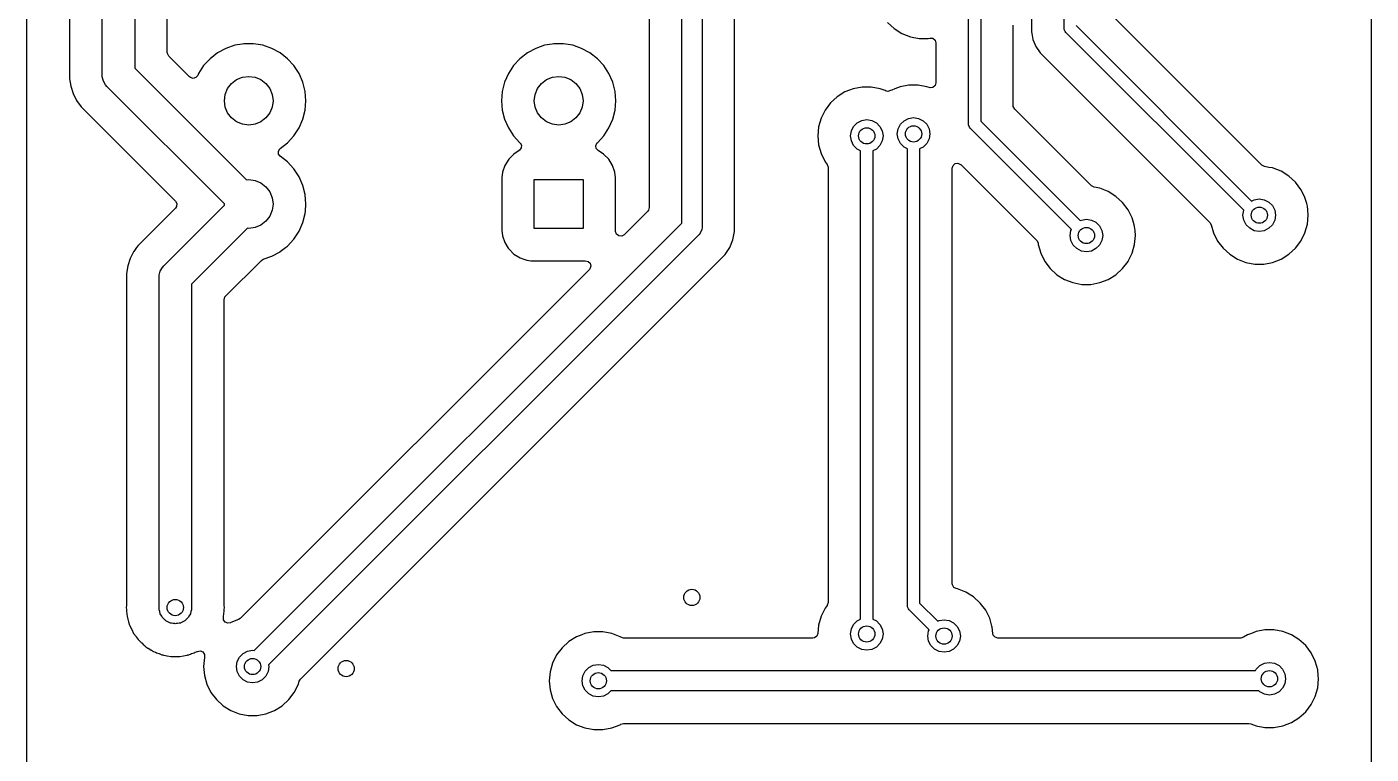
# Model space of a CAD drawing. Extents: x 4.9 to 6.2, y -5.56 to -1.26.
# Drawn here: x 4.904 to 6.205, y -4.597 to -3.892 of the extents above; entities that cross this region are included whole.
import ezdxf

# ---------------------------------------------------------------- set-up
doc = ezdxf.new("R2010")
doc.units = 0
doc.header["$MEASUREMENT"] = 0
doc.layers.add('BLACK', color=7, linetype='CONTINUOUS')

msp = doc.modelspace()

# ---------------------------------------------------------------- linework, layer by layer
at = {"layer": 'BLACK', "linetype": 'CONTINUOUS'}
for p, q in [((6.2047, -1.2637), (6.2047, -5.5581)), ((5.5374, -4.0825), (5.5374, -3.2185)), ((5.5059, -3.2279), (5.5059, -4.0675)), ((5.5571, -3.2283), (5.5571, -4.0866)), ((5.5886, -4.0907), (5.5886, -3.2647)), ((4.9035, -4.8476), (4.9035, -3.5671)), ((4.9449, -3.5671), (4.9449, -3.9427)), ((4.9764, -3.939), (4.9764, -3.5709)), ((5.0079, -3.5774), (5.0079, -3.9325)), ((5.0394, -3.9174), (5.0394, -3.6014)), ((5.9075, -3.8937), (5.9075, -3.7723)), ((5.815, -3.9862), (5.815, -3.8747)), ((5.8268, -3.8747), (5.8268, -3.9838)), ((5.876, -3.8743), (5.876, -3.8974)), ((5.7366, -3.8883), (5.743, -3.8942)), ((6.0989, -4.0263), (5.9522, -3.8796)), ((5.743, -3.8942), (5.743, -3.8942)), ((5.743, -3.8942), (5.7505, -3.8988)), ((5.7505, -3.8988), (5.7505, -3.8988)), ((5.7505, -3.8988), (5.7505, -3.8988)), ((5.7505, -3.8988), (5.7587, -3.902)), ((5.7587, -3.902), (5.7673, -3.9036)), ((5.776, -3.9036), (5.7777, -3.9033)), ((5.7777, -3.9033), (5.7804, -3.9035)), ((5.7804, -3.9035), (5.7826, -3.9052)), ((5.8583, -3.9687), (5.8583, -3.8907)), ((5.876, -3.8974), (5.8762, -3.8988)), ((5.8762, -3.8988), (5.8762, -3.8988)), ((5.8762, -3.8988), (5.877, -3.9027)), ((5.877, -3.9027), (5.8774, -3.9046)), ((5.9076, -3.8949), (5.9075, -3.8937)), ((5.9085, -3.897), (5.9076, -3.8949)), ((5.9092, -3.8979), (5.9085, -3.897)), ((6.0815, -4.0701), (5.9092, -3.8979)), ((5.9193, -3.8913), (6.0891, -4.0611)), ((5.0961, -3.9133), (5.088, -3.9177)), ((5.1047, -3.9103), (5.0961, -3.9133)), ((5.0961, -3.9133), (5.0961, -3.9133)), ((5.1119, -3.9091), (5.1047, -3.9103)), ((5.1137, -3.9088), (5.1119, -3.9091)), ((5.1229, -3.9088), (5.1137, -3.9088)), ((5.1251, -3.9092), (5.1229, -3.9088)), ((5.1319, -3.9103), (5.1251, -3.9092)), ((5.1405, -3.9133), (5.1319, -3.9103)), ((5.1486, -3.9177), (5.1405, -3.9133)), ((5.1405, -3.9133), (5.1405, -3.9133)), ((5.3961, -3.9133), (5.388, -3.9177)), ((5.4047, -3.9103), (5.3961, -3.9133)), ((5.3961, -3.9133), (5.3961, -3.9133)), ((5.4119, -3.9091), (5.4047, -3.9103)), ((5.4137, -3.9088), (5.4119, -3.9091)), ((5.4229, -3.9088), (5.4137, -3.9088)), ((5.4251, -3.9092), (5.4229, -3.9088)), ((5.4319, -3.9103), (5.4251, -3.9092)), ((5.4405, -3.9133), (5.4319, -3.9103)), ((5.4486, -3.9177), (5.4405, -3.9133)), ((5.4405, -3.9133), (5.4405, -3.9133)), ((5.7673, -3.9036), (5.7673, -3.9036)), ((5.7673, -3.9036), (5.776, -3.9036)), ((5.776, -3.9036), (5.776, -3.9036)), ((5.7826, -3.9052), (5.7834, -3.9079)), ((5.7834, -3.9079), (5.7834, -3.9081)), ((5.7834, -3.9081), (5.7834, -3.9466)), ((5.8774, -3.9046), (5.8774, -3.9046)), ((5.8774, -3.9046), (5.8802, -3.9114)), ((5.8802, -3.9114), (5.8802, -3.9114)), ((5.8802, -3.9114), (5.8843, -3.9176)), ((5.0395, -3.9184), (5.0394, -3.9174)), ((5.0408, -3.9208), (5.0395, -3.9184)), ((5.0609, -3.9409), (5.0408, -3.9208)), ((5.0808, -3.9233), (5.0746, -3.93)), ((5.088, -3.9177), (5.0808, -3.9233)), ((5.0808, -3.9233), (5.0808, -3.9233)), ((5.088, -3.9177), (5.088, -3.9177)), ((5.1558, -3.9233), (5.1486, -3.9177)), ((5.1486, -3.9177), (5.1486, -3.9177)), ((5.162, -3.93), (5.1558, -3.9233)), ((5.1558, -3.9233), (5.1558, -3.9233)), ((5.1558, -3.9233), (5.1558, -3.9233)), ((5.3808, -3.9233), (5.3746, -3.93)), ((5.388, -3.9177), (5.3808, -3.9233)), ((5.3808, -3.9233), (5.3808, -3.9233)), ((5.388, -3.9177), (5.388, -3.9177)), ((5.4558, -3.9233), (5.4486, -3.9177)), ((5.4486, -3.9177), (5.4486, -3.9177)), ((5.462, -3.93), (5.4558, -3.9233)), ((5.4558, -3.9233), (5.4558, -3.9233)), ((5.4558, -3.9233), (5.4558, -3.9233)), ((5.8843, -3.9176), (5.8843, -3.9176)), ((5.8843, -3.9176), (6.0487, -4.0819)), ((4.9765, -3.941), (4.9764, -3.939)), ((4.9776, -3.945), (4.9765, -3.941)), ((5.0079, -3.9325), (5.1161, -4.0406)), ((5.0618, -3.9416), (5.0609, -3.9409)), ((5.0645, -3.9424), (5.0618, -3.9416)), ((5.0671, -3.9416), (5.0645, -3.9424)), ((5.0689, -3.9395), (5.0671, -3.9416)), ((5.0696, -3.9376), (5.0689, -3.9395)), ((5.0746, -3.93), (5.0696, -3.9376)), ((5.1065, -3.9435), (5.1122, -3.9412)), ((5.1122, -3.9412), (5.1183, -3.9404)), ((5.1183, -3.9404), (5.1244, -3.9412)), ((5.1244, -3.9412), (5.1301, -3.9435)), ((5.167, -3.9376), (5.162, -3.93)), ((5.162, -3.93), (5.162, -3.93)), ((5.162, -3.93), (5.162, -3.93)), ((5.1706, -3.946), (5.167, -3.9376)), ((5.3696, -3.9376), (5.366, -3.946)), ((5.3746, -3.93), (5.3696, -3.9376)), ((5.4065, -3.9435), (5.4122, -3.9412)), ((5.4122, -3.9412), (5.4183, -3.9404)), ((5.4183, -3.9404), (5.4244, -3.9412)), ((5.4244, -3.9412), (5.4301, -3.9435)), ((5.467, -3.9376), (5.462, -3.93)), ((5.462, -3.93), (5.462, -3.93)), ((5.462, -3.93), (5.462, -3.93)), ((5.4706, -3.946), (5.467, -3.9376)), ((4.9449, -3.9427), (4.946, -3.95)), ((4.946, -3.95), (4.9483, -3.9571)), ((4.9796, -3.9486), (4.9776, -3.945)), ((4.981, -3.9501), (4.9796, -3.9486)), ((5.0947, -4.0638), (4.981, -3.9501)), ((5.0955, -3.9579), (5.0978, -3.9522)), ((5.0978, -3.9522), (5.1016, -3.9473)), ((5.1016, -3.9473), (5.1065, -3.9435)), ((5.1301, -3.9435), (5.135, -3.9473)), ((5.135, -3.9473), (5.1388, -3.9522)), ((5.1388, -3.9522), (5.1411, -3.9579)), ((5.1729, -3.9549), (5.1706, -3.946)), ((5.1736, -3.964), (5.1729, -3.9549)), ((5.1729, -3.9549), (5.1729, -3.9549)), ((5.3637, -3.9549), (5.363, -3.964)), ((5.366, -3.946), (5.3637, -3.9549)), ((5.3637, -3.9549), (5.3637, -3.9549)), ((5.3955, -3.9579), (5.3978, -3.9522)), ((5.3978, -3.9522), (5.4016, -3.9473)), ((5.4016, -3.9473), (5.4065, -3.9435)), ((5.4301, -3.9435), (5.435, -3.9473)), ((5.435, -3.9473), (5.4388, -3.9522)), ((5.4388, -3.9522), (5.4411, -3.9579)), ((5.4729, -3.9549), (5.4706, -3.946)), ((5.4736, -3.964), (5.4729, -3.9549)), ((5.4729, -3.9549), (5.4729, -3.9549)), ((5.6954, -3.9555), (5.6879, -3.9602)), ((5.6997, -3.9539), (5.6954, -3.9555)), ((5.6954, -3.9555), (5.6954, -3.9555)), ((5.7035, -3.9524), (5.6997, -3.9539)), ((5.7122, -3.9508), (5.7035, -3.9524)), ((5.7209, -3.9508), (5.7122, -3.9508)), ((5.7295, -3.9524), (5.7209, -3.9508)), ((5.7343, -3.9542), (5.7295, -3.9524)), ((5.7353, -3.9546), (5.7343, -3.9542)), ((5.737, -3.9549), (5.7353, -3.9546)), ((5.7396, -3.9542), (5.737, -3.9549)), ((5.7407, -3.9536), (5.7396, -3.9542)), ((5.7437, -3.9524), (5.7407, -3.9536)), ((5.7407, -3.9536), (5.7407, -3.9536)), ((5.7488, -3.9504), (5.7437, -3.9524)), ((5.7574, -3.9488), (5.7488, -3.9504)), ((5.7662, -3.9488), (5.7574, -3.9488)), ((5.7748, -3.9504), (5.7662, -3.9488)), ((5.7768, -3.9512), (5.7748, -3.9504)), ((5.7748, -3.9504), (5.7748, -3.9504)), ((5.7748, -3.9504), (5.7748, -3.9504)), ((5.7779, -3.9515), (5.7768, -3.9512)), ((5.7806, -3.9511), (5.7779, -3.9515)), ((5.7827, -3.9493), (5.7806, -3.9511)), ((5.7834, -3.9466), (5.7827, -3.9493)), ((4.9483, -3.9571), (4.9517, -3.9637)), ((4.9517, -3.9637), (4.9561, -3.9698)), ((5.0947, -3.964), (5.0955, -3.9579)), ((5.0955, -3.9701), (5.0947, -3.964)), ((5.1411, -3.9579), (5.1419, -3.964)), ((5.1419, -3.964), (5.1411, -3.9701)), ((5.1729, -3.973), (5.1736, -3.964)), ((5.1736, -3.964), (5.1736, -3.964)), ((5.363, -3.964), (5.363, -3.964)), ((5.363, -3.964), (5.3637, -3.9731)), ((5.3947, -3.964), (5.3955, -3.9579)), ((5.3955, -3.9701), (5.3947, -3.964)), ((5.4411, -3.9579), (5.4419, -3.964)), ((5.4419, -3.964), (5.4411, -3.9701)), ((5.4729, -3.973), (5.4736, -3.964)), ((5.4736, -3.964), (5.4736, -3.964)), ((5.6815, -3.9661), (5.6762, -3.973)), ((5.6879, -3.9602), (5.6815, -3.9661)), ((5.6879, -3.9602), (5.6879, -3.9602)), ((4.9561, -3.9698), (4.9561, -3.9698)), ((4.9561, -3.9698), (5.0474, -4.0611)), ((5.0978, -3.9758), (5.0955, -3.9701)), ((5.1016, -3.9807), (5.0978, -3.9758)), ((5.1065, -3.9844), (5.1016, -3.9807)), ((5.135, -3.9807), (5.1301, -3.9844)), ((5.1388, -3.9758), (5.135, -3.9807)), ((5.1411, -3.9701), (5.1388, -3.9758)), ((5.1706, -3.9819), (5.1729, -3.9731)), ((5.1729, -3.9731), (5.1729, -3.973)), ((5.3637, -3.9731), (5.3637, -3.9731)), ((5.3637, -3.9731), (5.366, -3.9819)), ((5.3978, -3.9758), (5.3955, -3.9701)), ((5.4016, -3.9807), (5.3978, -3.9758)), ((5.4065, -3.9844), (5.4016, -3.9807)), ((5.435, -3.9807), (5.4301, -3.9844)), ((5.4388, -3.9758), (5.435, -3.9807)), ((5.4411, -3.9701), (5.4388, -3.9758)), ((5.4706, -3.9819), (5.4729, -3.9731)), ((5.4729, -3.9731), (5.4729, -3.973)), ((5.6723, -3.9809), (5.6699, -3.9893)), ((5.6762, -3.973), (5.6723, -3.9809)), ((5.6723, -3.9809), (5.6723, -3.9809)), ((5.6762, -3.973), (5.6762, -3.973)), ((5.7526, -3.9833), (5.7569, -3.9811)), ((5.7569, -3.9811), (5.7618, -3.9803)), ((5.7618, -3.9803), (5.7667, -3.9811)), ((5.7667, -3.9811), (5.7711, -3.9833)), ((5.8584, -3.9697), (5.8583, -3.9687)), ((5.8597, -3.9721), (5.8584, -3.9697)), ((5.934, -4.0464), (5.8597, -3.9721)), ((5.1122, -3.9868), (5.1065, -3.9844)), ((5.1183, -3.9876), (5.1122, -3.9868)), ((5.1244, -3.9868), (5.1183, -3.9876)), ((5.1301, -3.9844), (5.1244, -3.9868)), ((5.162, -3.998), (5.167, -3.9903)), ((5.167, -3.9903), (5.1706, -3.9819)), ((5.366, -3.9819), (5.3696, -3.9903)), ((5.3696, -3.9903), (5.3746, -3.998)), ((5.4122, -3.9868), (5.4065, -3.9844)), ((5.4183, -3.9876), (5.4122, -3.9868)), ((5.4244, -3.9868), (5.4183, -3.9876)), ((5.4301, -3.9844), (5.4244, -3.9868)), ((5.462, -3.998), (5.467, -3.9903)), ((5.467, -3.9903), (5.4706, -3.9819)), ((5.6699, -3.9893), (5.6691, -3.998)), ((5.6699, -3.9893), (5.6699, -3.9893)), ((5.7008, -3.998), (5.7016, -3.9932)), ((5.7016, -3.9932), (5.7038, -3.9888)), ((5.7038, -3.9888), (5.7073, -3.9853)), ((5.7073, -3.9853), (5.7117, -3.9831)), ((5.7117, -3.9831), (5.7165, -3.9823)), ((5.7165, -3.9823), (5.7214, -3.9831)), ((5.7214, -3.9831), (5.7258, -3.9853)), ((5.7258, -3.9853), (5.7293, -3.9888)), ((5.7293, -3.9888), (5.7315, -3.9932)), ((5.7315, -3.9932), (5.7323, -3.998)), ((5.7461, -3.9961), (5.7468, -3.9912)), ((5.7468, -3.9912), (5.7491, -3.9868)), ((5.7491, -3.9868), (5.7526, -3.9833)), ((5.7711, -3.9833), (5.7746, -3.9868)), ((5.7746, -3.9868), (5.7768, -3.9912)), ((5.7768, -3.9912), (5.7776, -3.9961)), ((5.8151, -3.9874), (5.815, -3.9862)), ((5.816, -3.9895), (5.8151, -3.9874)), ((5.8167, -3.9904), (5.816, -3.9895)), ((5.9148, -4.0885), (5.8167, -3.9904)), ((5.8268, -3.9838), (5.9231, -4.0801)), ((5.1488, -4.0101), (5.1558, -4.0047)), ((5.1558, -4.0047), (5.162, -3.998)), ((5.3746, -3.998), (5.3746, -3.998)), ((5.3746, -3.998), (5.3746, -3.998)), ((5.3746, -3.998), (5.3808, -4.0047)), ((5.3808, -4.0047), (5.3808, -4.0047)), ((5.3808, -4.0047), (5.381, -4.0048)), ((5.381, -4.0048), (5.3809, -4.0049)), ((5.3809, -4.0049), (5.3822, -4.007)), ((5.3822, -4.007), (5.3821, -4.0097)), ((5.4543, -4.0076), (5.4554, -4.005)), ((5.4547, -4.0103), (5.4543, -4.0076)), ((5.4554, -4.005), (5.4556, -4.0048)), ((5.4556, -4.0048), (5.4558, -4.0047)), ((5.4556, -4.0048), (5.4556, -4.0048)), ((5.4558, -4.0047), (5.462, -3.998)), ((5.4558, -4.0047), (5.4558, -4.0047)), ((5.6691, -3.998), (5.6691, -3.998)), ((5.6691, -3.998), (5.6699, -4.0068)), ((5.6699, -4.0068), (5.6699, -4.0068)), ((5.6699, -4.0068), (5.6723, -4.0152)), ((5.7016, -4.0029), (5.7008, -3.998)), ((5.7038, -4.0073), (5.7016, -4.0029)), ((5.7073, -4.0108), (5.7038, -4.0073)), ((5.7293, -4.0073), (5.7258, -4.0108)), ((5.7315, -4.0029), (5.7293, -4.0073)), ((5.7323, -3.998), (5.7315, -4.0029)), ((5.7468, -4.0009), (5.7461, -3.9961)), ((5.7491, -4.0053), (5.7468, -4.0009)), ((5.7526, -4.0088), (5.7491, -4.0053)), ((5.7746, -4.0053), (5.7711, -4.0088)), ((5.7768, -4.0009), (5.7746, -4.0053)), ((5.7776, -3.9961), (5.7768, -4.0009)), ((5.147, -4.0128), (5.1484, -4.0105)), ((5.1472, -4.0156), (5.147, -4.0128)), ((5.1488, -4.0178), (5.1472, -4.0156)), ((5.1484, -4.0105), (5.1488, -4.0101)), ((5.1558, -4.0233), (5.1488, -4.0178)), ((5.3699, -4.0206), (5.3661, -4.0266)), ((5.3749, -4.0156), (5.3699, -4.0206)), ((5.38, -4.0123), (5.3749, -4.0156)), ((5.3749, -4.0156), (5.3749, -4.0156)), ((5.3805, -4.012), (5.38, -4.0123)), ((5.3821, -4.0097), (5.3805, -4.012)), ((5.4566, -4.0123), (5.4547, -4.0103)), ((5.4617, -4.0156), (5.4566, -4.0123)), ((5.4667, -4.0206), (5.4617, -4.0156)), ((5.4705, -4.0266), (5.4667, -4.0206)), ((5.6723, -4.0152), (5.6723, -4.0152)), ((5.6723, -4.0152), (5.6762, -4.023)), ((5.7106, -4.0125), (5.7073, -4.0108)), ((5.7106, -4.4659), (5.7106, -4.0125)), ((5.7258, -4.0108), (5.7224, -4.0125)), ((5.7224, -4.0125), (5.7224, -4.4659)), ((5.7559, -4.0105), (5.7526, -4.0088)), ((5.7559, -4.4528), (5.7559, -4.0105)), ((5.7711, -4.0088), (5.7677, -4.0105)), ((5.7677, -4.0105), (5.7677, -4.4503)), ((5.162, -4.03), (5.1558, -4.0233)), ((5.167, -4.0376), (5.162, -4.03)), ((5.162, -4.03), (5.162, -4.03)), ((5.162, -4.03), (5.162, -4.03)), ((5.3638, -4.0333), (5.3632, -4.0386)), ((5.3661, -4.0266), (5.3638, -4.0333)), ((5.3638, -4.0333), (5.3638, -4.0333)), ((5.4728, -4.0333), (5.4705, -4.0266)), ((5.4734, -4.0386), (5.4728, -4.0333)), ((5.6762, -4.023), (5.6762, -4.023)), ((5.6762, -4.023), (5.6781, -4.0256)), ((5.6781, -4.0256), (5.6791, -4.0282)), ((5.6791, -4.0282), (5.6791, -4.0285)), ((5.6791, -4.0285), (5.6791, -4.4498)), ((5.7992, -4.0293), (5.8, -4.0267)), ((5.7992, -4.4316), (5.7992, -4.0293)), ((5.8, -4.0267), (5.8021, -4.0249)), ((5.8021, -4.0249), (5.8048, -4.0245)), ((5.8048, -4.0245), (5.8073, -4.0256)), ((5.8073, -4.0256), (5.8076, -4.0258)), ((5.8076, -4.0258), (5.881, -4.0993)), ((6.099, -4.0264), (6.0989, -4.0263)), ((6.1015, -4.0277), (6.099, -4.0264)), ((6.1058, -4.0285), (6.1015, -4.0277)), ((6.1094, -4.0291), (6.1058, -4.0285)), ((6.1176, -4.0323), (6.1094, -4.0291)), ((6.1251, -4.0369), (6.1176, -4.0323)), ((6.1176, -4.0323), (6.1176, -4.0323)), ((5.1161, -4.0406), (5.1183, -4.0404)), ((5.1183, -4.0404), (5.1244, -4.0412)), ((5.1244, -4.0412), (5.1301, -4.0435)), ((5.1301, -4.0435), (5.135, -4.0473)), ((5.1706, -4.046), (5.167, -4.0376)), ((5.1729, -4.0549), (5.1706, -4.046)), ((5.3632, -4.0386), (5.3632, -4.0894)), ((5.3947, -4.0876), (5.3947, -4.0404)), ((5.3947, -4.0404), (5.4419, -4.0404)), ((5.4419, -4.0404), (5.4419, -4.0876)), ((5.4734, -4.0894), (5.4734, -4.0386)), ((5.9341, -4.0465), (5.934, -4.0464)), ((5.9366, -4.0478), (5.9341, -4.0465)), ((6.1315, -4.0428), (6.1251, -4.0369)), ((6.1251, -4.0369), (6.1251, -4.0369)), ((6.1368, -4.0498), (6.1315, -4.0428)), ((5.135, -4.0473), (5.1388, -4.0522)), ((5.1388, -4.0522), (5.1411, -4.0579)), ((5.1411, -4.0579), (5.1419, -4.064)), ((5.1736, -4.064), (5.1729, -4.0549)), ((5.1729, -4.0549), (5.1729, -4.0549)), ((5.9421, -4.0488), (5.9366, -4.0478)), ((5.9503, -4.052), (5.9421, -4.0488)), ((5.9421, -4.0488), (5.9421, -4.0488)), ((5.9421, -4.0488), (5.9421, -4.0488)), ((5.9577, -4.0566), (5.9503, -4.052)), ((5.9503, -4.052), (5.9503, -4.052)), ((5.9642, -4.0625), (5.9577, -4.0566)), ((5.9577, -4.0566), (5.9577, -4.0566)), ((6.0916, -4.0598), (6.0965, -4.0591)), ((6.0965, -4.0591), (6.1013, -4.0598)), ((6.1393, -4.0549), (6.1368, -4.0498)), ((6.1368, -4.0498), (6.1368, -4.0498)), ((6.1407, -4.0577), (6.1393, -4.0549)), ((6.1424, -4.0635), (6.1407, -4.0577)), ((5.0474, -4.068), (5.0112, -4.1042)), ((5.0361, -4.1239), (5.0948, -4.0652)), ((5.0474, -4.0611), (5.0487, -4.0635)), ((5.0485, -4.0663), (5.0474, -4.068)), ((5.0487, -4.0635), (5.0485, -4.0663)), ((5.0947, -4.064), (5.0947, -4.0638)), ((5.0948, -4.0652), (5.0947, -4.064)), ((5.1411, -4.0701), (5.1388, -4.0758)), ((5.1419, -4.064), (5.1411, -4.0701)), ((5.1729, -4.0731), (5.1731, -4.0709)), ((5.1731, -4.0709), (5.1736, -4.064)), ((5.1736, -4.064), (5.1736, -4.064)), ((5.5045, -4.0709), (5.4817, -4.0937)), ((5.5051, -4.0701), (5.5045, -4.0709)), ((5.5059, -4.0675), (5.5051, -4.0701)), ((5.9695, -4.0695), (5.9642, -4.0625)), ((5.9721, -4.0748), (5.9695, -4.0695)), ((5.9695, -4.0695), (5.9695, -4.0695)), ((6.0807, -4.0748), (6.0815, -4.0701)), ((6.0891, -4.0611), (6.0916, -4.0598)), ((6.1013, -4.0598), (6.1057, -4.0621)), ((6.1057, -4.0621), (6.1092, -4.0655)), ((6.1092, -4.0655), (6.1114, -4.0699)), ((6.1114, -4.0699), (6.1122, -4.0748)), ((6.1431, -4.0661), (6.1424, -4.0635)), ((6.1434, -4.0695), (6.1431, -4.0661)), ((6.1431, -4.0661), (6.1431, -4.0661)), ((6.1439, -4.0748), (6.1434, -4.0695)), ((5.1236, -4.4963), (5.5374, -4.0825)), ((5.1301, -4.0844), (5.1244, -4.0868)), ((5.135, -4.0807), (5.1301, -4.0844)), ((5.1388, -4.0758), (5.135, -4.0807)), ((5.167, -4.0903), (5.1706, -4.0819)), ((5.1706, -4.0819), (5.1729, -4.0731)), ((5.9231, -4.0801), (5.9243, -4.0795)), ((5.9243, -4.0795), (5.9291, -4.0787)), ((5.9291, -4.0787), (5.934, -4.0795)), ((5.934, -4.0795), (5.9384, -4.0817)), ((5.9384, -4.0817), (5.9419, -4.0852)), ((5.9419, -4.0852), (5.9441, -4.0896)), ((5.9734, -4.0773), (5.9721, -4.0748)), ((5.9753, -4.0841), (5.9734, -4.0773)), ((5.9758, -4.0858), (5.9753, -4.0841)), ((6.0487, -4.0819), (6.05, -4.0841)), ((6.05, -4.0841), (6.0522, -4.092)), ((6.0815, -4.0797), (6.0807, -4.0748)), ((6.0837, -4.0841), (6.0815, -4.0797)), ((6.0872, -4.0875), (6.0837, -4.0841)), ((6.1092, -4.0841), (6.1057, -4.0875)), ((6.1114, -4.0797), (6.1092, -4.0841)), ((6.1122, -4.0748), (6.1114, -4.0797)), ((6.1407, -4.092), (6.1431, -4.0835)), ((6.1431, -4.0835), (6.1439, -4.0748)), ((5.1171, -4.0874), (5.063, -4.1416)), ((5.1183, -4.0876), (5.1171, -4.0874)), ((5.1244, -4.0868), (5.1183, -4.0876)), ((5.5542, -4.0936), (5.1375, -4.5102)), ((5.1558, -4.1047), (5.162, -4.098)), ((5.162, -4.098), (5.167, -4.0903)), ((5.3632, -4.0894), (5.3638, -4.0947)), ((5.3638, -4.0947), (5.3638, -4.0947)), ((5.3638, -4.0947), (5.3661, -4.1014)), ((5.4419, -4.0876), (5.3947, -4.0876)), ((5.4734, -4.0897), (5.4734, -4.0894)), ((5.4734, -4.0905), (5.4734, -4.0897)), ((5.4744, -4.0931), (5.4734, -4.0905)), ((5.4766, -4.0948), (5.4744, -4.0931)), ((5.4793, -4.095), (5.4766, -4.0948)), ((5.4817, -4.0937), (5.4793, -4.095)), ((5.5554, -4.0921), (5.5542, -4.0936)), ((5.5569, -4.0885), (5.5554, -4.0921)), ((5.5554, -4.0921), (5.5554, -4.0921)), ((5.5571, -4.0866), (5.5569, -4.0885)), ((5.5839, -4.1062), (5.587, -4.0987)), ((5.587, -4.0987), (5.5886, -4.0907)), ((5.9134, -4.0945), (5.9142, -4.0896)), ((5.9142, -4.0994), (5.9134, -4.0945)), ((5.9142, -4.0896), (5.9148, -4.0885)), ((5.9441, -4.0896), (5.9449, -4.0945)), ((5.9449, -4.0945), (5.9441, -4.0994)), ((5.9762, -4.0897), (5.9758, -4.0858)), ((5.9758, -4.0858), (5.9758, -4.0858)), ((5.9758, -4.1032), (5.9766, -4.0945)), ((5.9766, -4.0945), (5.9762, -4.0897)), ((6.0522, -4.092), (6.0522, -4.092)), ((6.0522, -4.092), (6.0561, -4.0998)), ((6.0916, -4.0898), (6.0872, -4.0875)), ((6.0965, -4.0906), (6.0916, -4.0898)), ((6.1013, -4.0898), (6.0965, -4.0906)), ((6.1057, -4.0875), (6.1013, -4.0898)), ((6.1368, -4.0998), (6.1407, -4.092)), ((5.0068, -4.1103), (5.0034, -4.1169)), ((5.007, -4.1101), (5.0068, -4.1103)), ((5.0068, -4.1103), (5.0068, -4.1103)), ((5.0098, -4.1062), (5.007, -4.1101)), ((5.007, -4.1101), (5.007, -4.1101)), ((5.0112, -4.1042), (5.0098, -4.1062)), ((5.1405, -4.1146), (5.1486, -4.1103)), ((5.1486, -4.1103), (5.1488, -4.1101)), ((5.1488, -4.1101), (5.1538, -4.1062)), ((5.1538, -4.1062), (5.1558, -4.1047)), ((5.3661, -4.1014), (5.3695, -4.1068)), ((5.3695, -4.1068), (5.3699, -4.1074)), ((5.3699, -4.1074), (5.3749, -4.1124)), ((5.5794, -4.113), (5.5839, -4.1062)), ((5.881, -4.0993), (5.8823, -4.1017)), ((5.8823, -4.1017), (5.8824, -4.1023)), ((5.8824, -4.1023), (5.8825, -4.1032)), ((5.8825, -4.1032), (5.8825, -4.1032)), ((5.8825, -4.1032), (5.8849, -4.1116)), ((5.8849, -4.1116), (5.8849, -4.1116)), ((5.8849, -4.1116), (5.8888, -4.1195)), ((5.9164, -4.1037), (5.9142, -4.0994)), ((5.9199, -4.1072), (5.9164, -4.1037)), ((5.9243, -4.1095), (5.9199, -4.1072)), ((5.9291, -4.1102), (5.9243, -4.1095)), ((5.934, -4.1095), (5.9291, -4.1102)), ((5.9384, -4.1072), (5.934, -4.1095)), ((5.9419, -4.1037), (5.9384, -4.1072)), ((5.9441, -4.0994), (5.9419, -4.1037)), ((5.9699, -4.1186), (5.9734, -4.1116)), ((5.9734, -4.1116), (5.9758, -4.1032)), ((5.9734, -4.1116), (5.9734, -4.1116)), ((5.9734, -4.1116), (5.9734, -4.1116)), ((6.0561, -4.0998), (6.0561, -4.0998)), ((6.0561, -4.0998), (6.0614, -4.1068)), ((6.0614, -4.1068), (6.0679, -4.1127)), ((6.1251, -4.1127), (6.1315, -4.1068)), ((6.1315, -4.1068), (6.1368, -4.0998)), ((5.0011, -4.124), (5, -4.1313)), ((5.0034, -4.1169), (5.0011, -4.124)), ((5.0348, -4.1255), (5.0361, -4.1239)), ((5.0959, -4.1532), (5.1305, -4.1186)), ((5.1305, -4.1186), (5.1324, -4.1174)), ((5.1324, -4.1174), (5.1405, -4.1146)), ((5.1684, -4.524), (5.5736, -4.1187)), ((5.3749, -4.1124), (5.3809, -4.1162)), ((5.3809, -4.1162), (5.3845, -4.1174)), ((5.3845, -4.1174), (5.3876, -4.1185)), ((5.3876, -4.1185), (5.3876, -4.1185)), ((5.3876, -4.1185), (5.3912, -4.1189)), ((5.3912, -4.1189), (5.3929, -4.1191)), ((5.3929, -4.1191), (5.3929, -4.1191)), ((5.3929, -4.1191), (5.3929, -4.1191)), ((5.3929, -4.1191), (5.4437, -4.1191)), ((5.4437, -4.1191), (5.4437, -4.1191)), ((5.4437, -4.1191), (5.444, -4.1191)), ((5.444, -4.1191), (5.4467, -4.1196)), ((5.4467, -4.1196), (5.4487, -4.1214)), ((5.4494, -4.1241), (5.4486, -4.1267)), ((5.4487, -4.1214), (5.4494, -4.1241)), ((5.5736, -4.1187), (5.5794, -4.113)), ((5.5736, -4.1187), (5.5736, -4.1187)), ((5.8888, -4.1195), (5.8888, -4.1195)), ((5.8888, -4.1195), (5.8941, -4.1265)), ((5.9642, -4.1265), (5.9695, -4.1195)), ((5.9695, -4.1195), (5.9699, -4.1186)), ((6.0679, -4.1127), (6.0679, -4.1127)), ((6.0679, -4.1127), (6.0753, -4.1173)), ((6.0753, -4.1173), (6.0753, -4.1173)), ((6.0753, -4.1173), (6.0753, -4.1173)), ((6.0753, -4.1173), (6.0835, -4.1205)), ((6.0835, -4.1205), (6.0921, -4.1221)), ((6.0921, -4.1221), (6.0921, -4.1221)), ((6.0921, -4.1221), (6.1008, -4.1221)), ((6.1008, -4.1221), (6.1094, -4.1205)), ((6.1008, -4.1221), (6.1008, -4.1221)), ((6.1094, -4.1205), (6.1176, -4.1173)), ((6.1176, -4.1173), (6.1251, -4.1127)), ((5, -4.1313), (5, -4.4523)), ((5.0315, -4.135), (5.0316, -4.133)), ((5.0315, -4.4547), (5.0315, -4.135)), ((5.0316, -4.133), (5.0327, -4.129)), ((5.0327, -4.129), (5.0348, -4.1255)), ((5.0327, -4.129), (5.0327, -4.129)), ((5.448, -4.1274), (5.11, -4.4653)), ((5.4486, -4.1267), (5.448, -4.1274)), ((5.8941, -4.1265), (5.9005, -4.1324)), ((5.9005, -4.1324), (5.9005, -4.1324)), ((5.9005, -4.1324), (5.908, -4.137)), ((5.908, -4.137), (5.908, -4.137)), ((5.908, -4.137), (5.908, -4.137)), ((5.908, -4.137), (5.9161, -4.1401)), ((5.9421, -4.1401), (5.9503, -4.137)), ((5.9503, -4.137), (5.9577, -4.1324)), ((5.9577, -4.1324), (5.9642, -4.1265)), ((5.063, -4.1416), (5.063, -4.4547)), ((5.9161, -4.1401), (5.9248, -4.1418)), ((5.9248, -4.1418), (5.9248, -4.1418)), ((5.9248, -4.1418), (5.9335, -4.1418)), ((5.9335, -4.1418), (5.9421, -4.1401)), ((5.9335, -4.1418), (5.9335, -4.1418)), ((5.0945, -4.1566), (5.0953, -4.154)), ((5.0945, -4.4523), (5.0945, -4.1566)), ((5.0953, -4.154), (5.0959, -4.1532)), ((5.7994, -4.4328), (5.7992, -4.4316)), ((5.8008, -4.4352), (5.7994, -4.4328)), ((5.8032, -4.4364), (5.8008, -4.4352)), ((5.8043, -4.4366), (5.8032, -4.4364)), ((5.8125, -4.4398), (5.8043, -4.4366)), ((5.8043, -4.4366), (5.8043, -4.4366)), ((5.8043, -4.4366), (5.8043, -4.4366)), ((5.6791, -4.4498), (5.6783, -4.4524)), ((5.8199, -4.4444), (5.8125, -4.4398)), ((5.8125, -4.4398), (5.8125, -4.4398)), ((5.8264, -4.4503), (5.8199, -4.4444)), ((5.8199, -4.4444), (5.8199, -4.4444)), ((5, -4.4528), (4.9998, -4.4547)), ((4.9998, -4.4547), (4.9998, -4.4547)), ((4.9998, -4.4547), (5, -4.4567)), ((5, -4.4523), (5, -4.4528)), ((5, -4.4567), (5, -4.4571)), ((5, -4.4571), (5, -4.4584)), ((5, -4.4584), (5.0003, -4.4605)), ((5.0003, -4.4605), (5.0003, -4.4608)), ((5.0003, -4.4608), (5.0006, -4.4634)), ((5.0316, -4.4568), (5.0315, -4.4547)), ((5.0321, -4.4585), (5.0316, -4.4568)), ((5.0323, -4.4596), (5.0321, -4.4585)), ((5.0325, -4.4601), (5.0323, -4.4596)), ((5.0327, -4.4608), (5.0325, -4.4601)), ((5.0341, -4.4632), (5.0327, -4.4608)), ((5.0618, -4.4608), (5.0604, -4.4632)), ((5.062, -4.4601), (5.0618, -4.4608)), ((5.0622, -4.4596), (5.062, -4.4601)), ((5.0624, -4.4585), (5.0622, -4.4596)), ((5.0629, -4.4568), (5.0624, -4.4585)), ((5.063, -4.4547), (5.0629, -4.4568)), ((5.0939, -4.4634), (5.0942, -4.4608)), ((5.0942, -4.4605), (5.0945, -4.4584)), ((5.0942, -4.4608), (5.0942, -4.4605)), ((5.0945, -4.4528), (5.0945, -4.4523)), ((5.0947, -4.4547), (5.0945, -4.4528)), ((5.0945, -4.4567), (5.0947, -4.4547)), ((5.0945, -4.4571), (5.0945, -4.4567)), ((5.0945, -4.4584), (5.0945, -4.4571)), ((5.0947, -4.4547), (5.0947, -4.4547)), ((5.6762, -4.4553), (5.6723, -4.4632)), ((5.6781, -4.4527), (5.6762, -4.4553)), ((5.6762, -4.4553), (5.6762, -4.4553)), ((5.6783, -4.4524), (5.6781, -4.4527)), ((5.756, -4.4539), (5.7559, -4.4528)), ((5.7564, -4.4547), (5.756, -4.4539)), ((5.7569, -4.456), (5.7564, -4.4547)), ((5.7576, -4.4569), (5.7569, -4.456)), ((5.777, -4.4763), (5.7576, -4.4569)), ((5.7677, -4.4503), (5.7853, -4.4679)), ((5.8317, -4.4573), (5.8264, -4.4503)), ((5.8356, -4.4651), (5.8317, -4.4573)), ((5.8317, -4.4573), (5.8317, -4.4573)), ((5.0006, -4.4634), (5.0006, -4.4634)), ((5.0006, -4.4634), (5.0009, -4.4646)), ((5.0009, -4.4646), (5.0011, -4.4652)), ((5.0011, -4.4652), (5.0011, -4.4658)), ((5.0011, -4.4658), (5.002, -4.4684)), ((5.002, -4.4684), (5.002, -4.4686)), ((5.002, -4.4686), (5.0029, -4.4716)), ((5.0029, -4.4716), (5.003, -4.4719)), ((5.003, -4.4719), (5.003, -4.4719)), ((5.003, -4.4719), (5.0032, -4.4723)), ((5.0032, -4.4723), (5.0034, -4.4727)), ((5.0034, -4.4727), (5.0034, -4.4727)), ((5.0034, -4.4727), (5.0034, -4.4729)), ((5.0034, -4.4729), (5.005, -4.476)), ((5.005, -4.476), (5.005, -4.476)), ((5.005, -4.476), (5.0069, -4.4797)), ((5.0345, -4.464), (5.0341, -4.4632)), ((5.0346, -4.4641), (5.0345, -4.464)), ((5.0348, -4.4643), (5.0346, -4.4641)), ((5.0377, -4.4672), (5.0348, -4.4643)), ((5.0379, -4.4673), (5.0377, -4.4672)), ((5.038, -4.4675), (5.0379, -4.4673)), ((5.0388, -4.4679), (5.038, -4.4675)), ((5.0412, -4.4693), (5.0388, -4.4679)), ((5.0419, -4.4695), (5.0412, -4.4693)), ((5.0424, -4.4697), (5.0419, -4.4695)), ((5.0434, -4.4699), (5.0424, -4.4697)), ((5.0452, -4.4703), (5.0434, -4.4699)), ((5.0464, -4.4703), (5.0452, -4.4703)), ((5.0472, -4.4705), (5.0464, -4.4703)), ((5.0481, -4.4703), (5.0472, -4.4705)), ((5.0493, -4.4703), (5.0481, -4.4703)), ((5.051, -4.4699), (5.0493, -4.4703)), ((5.0521, -4.4697), (5.051, -4.4699)), ((5.0526, -4.4695), (5.0521, -4.4697)), ((5.0533, -4.4693), (5.0526, -4.4695)), ((5.0557, -4.4679), (5.0533, -4.4693)), ((5.0565, -4.4675), (5.0557, -4.4679)), ((5.0566, -4.4673), (5.0565, -4.4675)), ((5.0568, -4.4672), (5.0566, -4.4673)), ((5.0597, -4.4643), (5.0568, -4.4672)), ((5.0599, -4.4641), (5.0597, -4.4643)), ((5.06, -4.464), (5.0599, -4.4641)), ((5.0604, -4.4632), (5.06, -4.464)), ((5.0938, -4.4637), (5.0939, -4.4634)), ((5.0938, -4.4638), (5.0938, -4.4637)), ((5.0939, -4.4666), (5.0938, -4.4638)), ((5.0955, -4.4688), (5.0939, -4.4666)), ((5.098, -4.4699), (5.0955, -4.4688)), ((5.1007, -4.4694), (5.098, -4.4699)), ((5.1009, -4.4693), (5.1007, -4.4694)), ((5.1083, -4.4664), (5.1009, -4.4693)), ((5.11, -4.4653), (5.1083, -4.4664)), ((5.6699, -4.4716), (5.6691, -4.4798)), ((5.6723, -4.4632), (5.6699, -4.4716)), ((5.6699, -4.4716), (5.6699, -4.4716)), ((5.6723, -4.4632), (5.6723, -4.4632)), ((5.7008, -4.4803), (5.7016, -4.4754)), ((5.7016, -4.4754), (5.7038, -4.4711)), ((5.7038, -4.4711), (5.7073, -4.4676)), ((5.7073, -4.4676), (5.7106, -4.4659)), ((5.7224, -4.4659), (5.7258, -4.4676)), ((5.7258, -4.4676), (5.7293, -4.4711)), ((5.7293, -4.4711), (5.7315, -4.4754)), ((5.7315, -4.4754), (5.7323, -4.4803)), ((5.7853, -4.4679), (5.7865, -4.4673)), ((5.7865, -4.4673), (5.7913, -4.4665)), ((5.7913, -4.4665), (5.7962, -4.4673)), ((5.7962, -4.4673), (5.8006, -4.4695)), ((5.8006, -4.4695), (5.8041, -4.473)), ((5.8041, -4.473), (5.8063, -4.4774)), ((5.8377, -4.4727), (5.8356, -4.4651)), ((5.8356, -4.4651), (5.8356, -4.4651)), ((5.838, -4.4736), (5.8377, -4.4727)), ((5.8386, -4.4798), (5.838, -4.4736)), ((5.838, -4.4736), (5.838, -4.4736)), ((5.0069, -4.4797), (5.0069, -4.4797)), ((5.0069, -4.4797), (5.0092, -4.4828)), ((5.0092, -4.4828), (5.0093, -4.4829)), ((5.0093, -4.4829), (5.0112, -4.4855)), ((5.0112, -4.4855), (5.0112, -4.4855)), ((5.0112, -4.4855), (5.0113, -4.4856)), ((5.0113, -4.4856), (5.0117, -4.4861)), ((5.0117, -4.4861), (5.0122, -4.4867)), ((5.0122, -4.4867), (5.0145, -4.4888)), ((5.0145, -4.4888), (5.0147, -4.489)), ((5.0147, -4.489), (5.0165, -4.4908)), ((5.4281, -4.4877), (5.4216, -4.4936)), ((5.4355, -4.4831), (5.4281, -4.4877)), ((5.4281, -4.4877), (5.4281, -4.4877)), ((5.4406, -4.4811), (5.4355, -4.4831)), ((5.4355, -4.4831), (5.4355, -4.4831)), ((5.4437, -4.4799), (5.4406, -4.4811)), ((5.4523, -4.4783), (5.4437, -4.4799)), ((5.4611, -4.4783), (5.4523, -4.4783)), ((5.4697, -4.4799), (5.4611, -4.4783)), ((5.4779, -4.4831), (5.4697, -4.4799)), ((5.4785, -4.4835), (5.4779, -4.4831)), ((5.4779, -4.4831), (5.4779, -4.4831)), ((5.4811, -4.4842), (5.4785, -4.4835)), ((5.6643, -4.4842), (5.4811, -4.4842)), ((5.6659, -4.484), (5.6643, -4.4842)), ((5.6681, -4.4824), (5.6659, -4.484)), ((5.6691, -4.4798), (5.6681, -4.4824)), ((5.7016, -4.4852), (5.7008, -4.4803)), ((5.7038, -4.4896), (5.7016, -4.4852)), ((5.7315, -4.4852), (5.7293, -4.4896)), ((5.7323, -4.4803), (5.7315, -4.4852)), ((5.7756, -4.4823), (5.7764, -4.4774)), ((5.7764, -4.4871), (5.7756, -4.4823)), ((5.7764, -4.4774), (5.777, -4.4763)), ((5.7786, -4.4915), (5.7764, -4.4871)), ((5.8063, -4.4871), (5.8041, -4.4915)), ((5.8063, -4.4774), (5.8071, -4.4823)), ((5.8071, -4.4823), (5.8063, -4.4871)), ((5.839, -4.4814), (5.8386, -4.4798)), ((5.8408, -4.4835), (5.839, -4.4814)), ((5.8434, -4.4842), (5.8408, -4.4835)), ((6.0787, -4.4842), (5.8434, -4.4842)), ((6.0813, -4.4835), (6.0787, -4.4842)), ((6.0851, -4.4811), (6.0813, -4.4835)), ((6.0888, -4.4797), (6.0851, -4.4811)), ((6.0851, -4.4811), (6.0851, -4.4811)), ((6.0933, -4.478), (6.0888, -4.4797)), ((6.1019, -4.4764), (6.0933, -4.478)), ((6.1107, -4.4764), (6.1019, -4.4764)), ((6.1193, -4.478), (6.1107, -4.4764)), ((6.1275, -4.4811), (6.1193, -4.478)), ((6.1349, -4.4857), (6.1275, -4.4811)), ((6.1275, -4.4811), (6.1275, -4.4811)), ((6.1414, -4.4916), (6.1349, -4.4857)), ((6.1349, -4.4857), (6.1349, -4.4857)), ((5.0165, -4.4908), (5.0165, -4.4908)), ((5.0165, -4.4908), (5.0171, -4.4913)), ((5.0171, -4.4913), (5.0175, -4.4916)), ((5.0175, -4.4916), (5.0186, -4.4926)), ((5.0186, -4.4926), (5.0207, -4.4939)), ((5.0207, -4.4939), (5.021, -4.4941)), ((5.021, -4.4941), (5.0225, -4.4951)), ((5.0225, -4.4951), (5.0225, -4.4951)), ((5.0225, -4.4951), (5.0239, -4.4959)), ((5.0239, -4.4959), (5.0242, -4.4961)), ((5.0242, -4.4961), (5.0261, -4.4972)), ((5.0261, -4.4972), (5.0277, -4.4978)), ((5.0277, -4.4978), (5.0277, -4.4978)), ((5.0277, -4.4978), (5.0281, -4.498)), ((5.0281, -4.498), (5.0291, -4.4985)), ((5.0291, -4.4985), (5.0313, -4.4992)), ((5.0313, -4.4992), (5.0315, -4.4993)), ((5.0315, -4.4993), (5.0343, -4.5004)), ((5.0343, -4.5004), (5.0343, -4.5004)), ((5.0343, -4.5004), (5.0343, -4.5004)), ((5.0343, -4.5004), (5.0352, -4.5006)), ((5.0352, -4.5006), (5.0359, -4.5007)), ((5.0359, -4.5007), (5.0362, -4.5008)), ((5.0362, -4.5008), (5.0378, -4.5011)), ((5.0378, -4.5011), (5.0391, -4.5013)), ((5.0391, -4.5013), (5.0393, -4.5013)), ((5.0393, -4.5013), (5.0429, -4.502)), ((5.0429, -4.502), (5.0429, -4.502)), ((5.0429, -4.502), (5.0516, -4.502)), ((5.0516, -4.502), (5.0552, -4.5013)), ((5.0516, -4.502), (5.0516, -4.502)), ((5.0552, -4.5013), (5.0553, -4.5013)), ((5.0553, -4.5013), (5.0583, -4.5008)), ((5.0583, -4.5008), (5.0586, -4.5007)), ((5.0586, -4.5007), (5.0592, -4.5006)), ((5.0592, -4.5006), (5.0602, -4.5004)), ((5.0602, -4.5004), (5.0626, -4.4995)), ((5.0626, -4.4995), (5.063, -4.4993)), ((5.063, -4.4993), (5.0632, -4.4992)), ((5.0632, -4.4992), (5.0654, -4.4985)), ((5.0654, -4.4985), (5.0663, -4.498)), ((5.0663, -4.498), (5.0668, -4.4978)), ((5.0668, -4.4978), (5.0684, -4.4972)), ((5.0684, -4.4972), (5.0686, -4.4971)), ((5.0684, -4.4972), (5.0684, -4.4972)), ((5.0686, -4.4971), (5.0713, -4.4966)), ((5.0713, -4.4966), (5.0738, -4.4977)), ((5.0738, -4.4977), (5.0754, -4.5)), ((5.0754, -4.5), (5.0755, -4.5027)), ((5.1093, -4.5026), (5.1128, -4.4991)), ((5.1128, -4.4991), (5.1172, -4.4968)), ((5.1172, -4.4968), (5.122, -4.4961)), ((5.122, -4.4961), (5.1236, -4.4963)), ((5.4163, -4.5006), (5.4124, -4.5084)), ((5.4216, -4.4936), (5.4163, -4.5006)), ((5.4163, -4.5006), (5.4163, -4.5006)), ((5.7073, -4.4931), (5.7038, -4.4896)), ((5.7117, -4.4953), (5.7073, -4.4931)), ((5.7165, -4.4961), (5.7117, -4.4953)), ((5.7214, -4.4953), (5.7165, -4.4961)), ((5.7258, -4.4931), (5.7214, -4.4953)), ((5.7293, -4.4896), (5.7258, -4.4931)), ((5.7821, -4.495), (5.7786, -4.4915)), ((5.7865, -4.4973), (5.7821, -4.495)), ((5.7913, -4.498), (5.7865, -4.4973)), ((5.7962, -4.4973), (5.7913, -4.498)), ((5.8006, -4.495), (5.7962, -4.4973)), ((5.8041, -4.4915), (5.8006, -4.495)), ((6.1467, -4.4986), (6.1414, -4.4916)), ((6.1506, -4.5065), (6.1467, -4.4986)), ((6.1467, -4.4986), (6.1467, -4.4986)), ((5.0754, -4.5031), (5.0746, -4.5118)), ((5.0746, -4.5118), (5.0746, -4.5118)), ((5.0746, -4.5118), (5.0754, -4.5205)), ((5.0755, -4.5028), (5.0754, -4.5031)), ((5.0755, -4.5027), (5.0755, -4.5028)), ((5.1063, -4.5118), (5.1071, -4.5069)), ((5.1071, -4.5167), (5.1063, -4.5118)), ((5.1071, -4.5069), (5.1093, -4.5026)), ((5.1378, -4.5118), (5.137, -4.5167)), ((5.1375, -4.5102), (5.1378, -4.5118)), ((5.4124, -4.5084), (5.41, -4.5169)), ((5.4124, -4.5084), (5.4124, -4.5084)), ((5.444, -4.5163), (5.4474, -4.5129)), ((5.4474, -4.5129), (5.4518, -4.5106)), ((5.4518, -4.5106), (5.4567, -4.5098)), ((5.4567, -4.5098), (5.4616, -4.5106)), ((5.4616, -4.5106), (5.4659, -4.5129)), ((5.4659, -4.5129), (5.4688, -4.5157)), ((6.0929, -4.5157), (6.0936, -4.5144)), ((6.0936, -4.5144), (6.097, -4.5109)), ((6.097, -4.5109), (6.1014, -4.5086)), ((6.1014, -4.5086), (6.1063, -4.5079)), ((6.1063, -4.5079), (6.1112, -4.5086)), ((6.1112, -4.5086), (6.1156, -4.5109)), ((6.1156, -4.5109), (6.119, -4.5144)), ((6.119, -4.5144), (6.1213, -4.5188)), ((6.1521, -4.5118), (6.1506, -4.5065)), ((6.1506, -4.5065), (6.1506, -4.5065)), ((6.153, -4.5149), (6.1521, -4.5118)), ((6.1535, -4.5205), (6.153, -4.5149)), ((6.153, -4.5149), (6.153, -4.5149)), ((5.0754, -4.5205), (5.0754, -4.5205)), ((5.0754, -4.5205), (5.0778, -4.529)), ((5.1093, -4.5211), (5.1071, -4.5167)), ((5.1128, -4.5246), (5.1093, -4.5211)), ((5.1172, -4.5268), (5.1128, -4.5246)), ((5.122, -4.5276), (5.1172, -4.5268)), ((5.1269, -4.5268), (5.122, -4.5276)), ((5.1313, -4.5246), (5.1269, -4.5268)), ((5.1348, -4.5211), (5.1313, -4.5246)), ((5.137, -4.5167), (5.1348, -4.5211)), ((5.1663, -4.529), (5.1671, -4.5261)), ((5.1671, -4.5261), (5.1684, -4.524)), ((5.41, -4.5169), (5.4092, -4.5256)), ((5.4092, -4.5256), (5.4092, -4.5256)), ((5.4092, -4.5256), (5.41, -4.5343)), ((5.41, -4.5169), (5.41, -4.5169)), ((5.4409, -4.5256), (5.4417, -4.5207)), ((5.4417, -4.5305), (5.4409, -4.5256)), ((5.4417, -4.5207), (5.444, -4.5163)), ((5.4688, -4.5157), (6.0929, -4.5157)), ((6.1213, -4.5188), (6.122, -4.5236)), ((6.122, -4.5236), (6.1213, -4.5285)), ((6.153, -4.5323), (6.1538, -4.5236)), ((6.1538, -4.5236), (6.1535, -4.5205)), ((5.0778, -4.529), (5.0778, -4.529)), ((5.0778, -4.529), (5.0817, -4.5368)), ((5.0817, -4.5368), (5.0817, -4.5368)), ((5.0817, -4.5368), (5.087, -4.5438)), ((5.1571, -4.5438), (5.1624, -4.5368)), ((5.1624, -4.5368), (5.1663, -4.529)), ((5.41, -4.5343), (5.41, -4.5343)), ((5.41, -4.5343), (5.4124, -4.5427)), ((5.444, -4.5348), (5.4417, -4.5305)), ((5.4474, -4.5383), (5.444, -4.5348)), ((5.4518, -4.5406), (5.4474, -4.5383)), ((5.4567, -4.5413), (5.4518, -4.5406)), ((5.4616, -4.5406), (5.4567, -4.5413)), ((5.4659, -4.5383), (5.4616, -4.5406)), ((5.4688, -4.5354), (5.4659, -4.5383)), ((6.0961, -4.5354), (5.4688, -4.5354)), ((6.097, -4.5364), (6.0961, -4.5354)), ((6.1014, -4.5386), (6.097, -4.5364)), ((6.1063, -4.5394), (6.1014, -4.5386)), ((6.1112, -4.5386), (6.1063, -4.5394)), ((6.1156, -4.5364), (6.1112, -4.5386)), ((6.119, -4.5329), (6.1156, -4.5364)), ((6.1213, -4.5285), (6.119, -4.5329)), ((6.1467, -4.5486), (6.1506, -4.5408)), ((6.1506, -4.5408), (6.153, -4.5323)), ((5.087, -4.5438), (5.0934, -4.5497)), ((5.0934, -4.5497), (5.0934, -4.5497)), ((5.0934, -4.5497), (5.1009, -4.5543)), ((5.1432, -4.5543), (5.1507, -4.5497)), ((5.1507, -4.5497), (5.1571, -4.5438)), ((5.4124, -4.5427), (5.4124, -4.5427)), ((5.4124, -4.5427), (5.4163, -4.5506)), ((5.4163, -4.5506), (5.4163, -4.5506)), ((5.4163, -4.5506), (5.4216, -4.5576)), ((6.1414, -4.5556), (6.1467, -4.5486)), ((5.1009, -4.5543), (5.1009, -4.5543)), ((5.1009, -4.5543), (5.1009, -4.5543)), ((5.1009, -4.5543), (5.1091, -4.5575)), ((5.1091, -4.5575), (5.1177, -4.5591)), ((5.1177, -4.5591), (5.1177, -4.5591)), ((5.1177, -4.5591), (5.1264, -4.5591)), ((5.1264, -4.5591), (5.135, -4.5575)), ((5.1264, -4.5591), (5.1264, -4.5591)), ((5.135, -4.5575), (5.1432, -4.5543)), ((5.4216, -4.5576), (5.4281, -4.5635)), ((5.4281, -4.5635), (5.4281, -4.5635)), ((5.4281, -4.5635), (5.4355, -4.5681)), ((5.4785, -4.5677), (5.4811, -4.5669)), ((5.4811, -4.5669), (6.0864, -4.5669)), ((6.0864, -4.5669), (6.0882, -4.5673)), ((6.1193, -4.5693), (6.1275, -4.5661)), ((6.1275, -4.5661), (6.1349, -4.5615)), ((6.1349, -4.5615), (6.1414, -4.5556)), ((5.4355, -4.5681), (5.4355, -4.5681)), ((5.4355, -4.5681), (5.4355, -4.5681)), ((5.4355, -4.5681), (5.4437, -4.5712)), ((5.4437, -4.5712), (5.4523, -4.5729)), ((5.4523, -4.5729), (5.4523, -4.5729)), ((5.4523, -4.5729), (5.4611, -4.5729)), ((5.4611, -4.5729), (5.4697, -4.5712)), ((5.4611, -4.5729), (5.4611, -4.5729)), ((5.4697, -4.5712), (5.4779, -4.5681)), ((5.4779, -4.5681), (5.4785, -4.5677)), ((6.0882, -4.5673), (6.0933, -4.5693)), ((6.0933, -4.5693), (6.1019, -4.5709)), ((6.1019, -4.5709), (6.1019, -4.5709)), ((6.1019, -4.5709), (6.1107, -4.5709)), ((6.1107, -4.5709), (6.1193, -4.5693)), ((6.1107, -4.5709), (6.1107, -4.5709))]:
    msp.add_line(p, q, dxfattribs=at)
at = {"layer": 'BLACK'}
for centre in [(5.7165, -3.998), (5.7618, -3.9961), (6.0965, -4.0748), (5.9291, -4.0945), (5.5472, -4.4449), (5.0472, -4.4547), (5.7165, -4.4803), (5.7913, -4.4823), (5.122, -4.5118), (5.2126, -4.5138), (5.4567, -4.5256), (6.1063, -4.5236)]:
    msp.add_circle(centre, 0.00787, dxfattribs=at)

doc.saveas('drawing.dxf')
